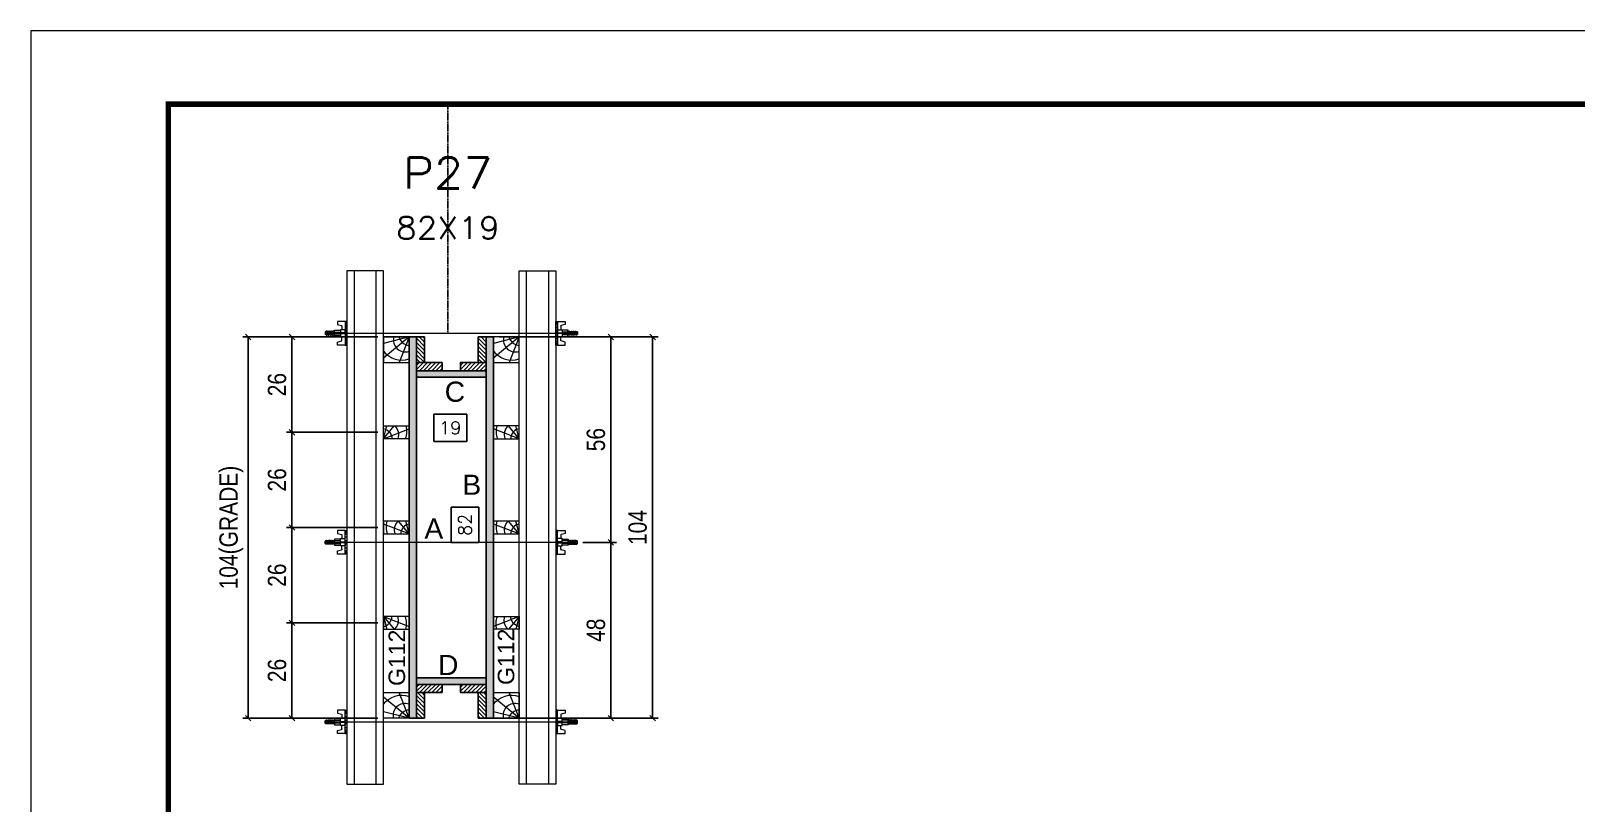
# Model space of a CAD drawing. Extents: x 808 to 7089, y -98 to 17032.
# Drawn here: x 5604 to 6447, y 8571 to 8992 of the extents above; entities that cross this region are included whole.
import ezdxf
from ezdxf.enums import TextEntityAlignment as Align

# ---------------------------------------------------------------- set-up
doc = ezdxf.new("R2010")
doc.units = 0
doc.linetypes.add('DASHED', pattern=[0.75, 0.5, -0.25])
doc.linetypes.add('HIDDEN', pattern=[0.375, 0.25, -0.125])
for name, color, linetype in [('CHAPA', 1, 'Continuous'), ('COTA', 241, 'Continuous'), ('Cota Seção (2x)', 241, 'Continuous'), ('MEIO_PONT', 93, 'Continuous'), ('Painéis', 200, 'Continuous'), ('SARRAFO', 251, 'Continuous'), ('Texto de Titulo', 7, 'Continuous'), ('Texto Qtd Sarr', 242, 'Continuous'), ('TEXTO_GERAL', 7, 'Continuous')]:
    doc.layers.add(name, color=color, linetype=linetype)
for name, color, linetype, lineweight in [('Folhas', 255, 'Continuous', 9), ('Hachura', 251, 'Continuous', 9), ('Madeira', 126, 'Continuous', 18), ('Perfil Metálico', 224, 'Continuous', 18), ('SARRAFO DE PRESSAO', 251, 'DASHED', 9), ('Texto Seção', 7, 'Continuous', 15)]:
    doc.layers.add(name, color=color, linetype=linetype, lineweight=lineweight)
doc.styles.add('ARIAL', font='arial.ttf')
doc.styles.add('COTA TECNICA 2X', font='techl___.ttf', dxfattribs={"height": 10})
doc.styles.add('ROMANS', font='romans.shx')
doc.styles.add('SANSSERIF', font='sas_____.pfb')
doc.dimstyles.new('SECAO PILAR', dxfattribs={"dimtxt": 10, "dimasz": 3, "dimexe": 3, "dimexo": 3, "dimgap": 3, "dimtad": 1, "dimdec": 1, "dimlfac": 0.5, "dimzin": 12, "dimdsep": 46, "dimtxsty": 'COTA TECNICA 2X', "dimblk1": 'OBLIQUE', "dimblk2": 'OBLIQUE', "dimsah": 1, "dimcen": 0.9, "dimclrd": 256, "dimclre": 256, "dimclrt": 256, "dimadec": 1, "dimazin": 3, "dimtfac": 1, "dimtdec": 1, "dimtmove": 0, "dimatfit": 3, "dimfxl": 1, "dimtolj": 1, "dimtzin": 12, "dimarcsym": 0})
doc.dimstyles.new('SECÇÃO 2', dxfattribs={"dimtxt": 7, "dimasz": 6, "dimexe": 0.18, "dimexo": 2, "dimgap": -4, "dimtad": 3, "dimdec": 1, "dimlfac": 0.5, "dimzin": 12, "dimdsep": 46, "dimtxsty": 'ROMANS', "dimblk": 'ARCHTICK', "dimcen": 0.09, "dimse1": 1, "dimse2": 1, "dimsd1": 1, "dimsd2": 1, "dimclrd": 180, "dimclre": 5, "dimclrt": 1, "dimadec": 0, "dimazin": 3, "dimtfac": 1, "dimtdec": 1, "dimtofl": 0, "dimtmove": 0, "dimatfit": 3, "dimldrblk": 'ARCHTICK', "dimfxl": 1, "dimtolj": 1, "dimtzin": 0, "dimarcsym": 0})
pattern_1 = [(135, (-17077.4149, 18120.4014), (-1.12253202, -1.12253202), [])]
pattern_2 = [(135, (-17077.4149, 17949.4014), (-1.12253202, -1.12253202), [])]

# ---------------------------------------------------------------- blocks, each defined once
blk = doc.blocks.new('9999999999')
at = {"layer": 'Folhas'}
blk.add_lwpolyline([(98138.98, 34190.21), (99623.98, 34190.21), (99623.98, 35240.21), (98138.98, 35240.21)], close=True, dxfattribs=at)
at = {"layer": 'Folhas', "color": 30, "const_width": 3}
blk.add_lwpolyline([(98213.98, 34230.21), (99583.98, 34230.21), (99583.98, 35200.21), (98213.98, 35200.21)], close=True, dxfattribs=at)
blk = doc.blocks.new('*D665')
at = {"layer": 'Cota Seção (2x)', "color": 180, "lineweight": -2, "transparency": 16777216}
for p, q in [((5847.99, 8732.61), (5832.99, 8732.61)), ((5832.99, 8732.61), (5832.99, 8713.28)), ((5847.99, 8713.28), (5847.99, 8732.61)), ((5832.99, 8713.28), (5847.99, 8713.28))]:
    blk.add_line(p, q, dxfattribs=at)
at = {"layer": 'Defpoints', "color": 0, "transparency": 16777216}
for p in [(5813.99, 8803.45), (5813.99, 8639.45), (5851.99, 8639.45)]:
    blk.add_point(p, dxfattribs=at)
at = {"layer": 'Cota Seção (2x)', "color": 1, "transparency": 16777216, "insert": (5840.49, 8722.95), "char_height": 7, "attachment_point": 5, "rotation": 90, "style": 'ROMANS'}
blk.add_mtext('\\A1;82', dxfattribs=at)
blk = doc.blocks.new('_ArchTick')
at = {"color": 0, "linetype": 'ByBlock', "const_width": 0.15}
blk.add_lwpolyline([(-0.5, -0.5), (0.5, 0.5)], dxfattribs=at)
blk = doc.blocks.new('_Oblique')
at = {"color": 0, "linetype": 'ByBlock', "lineweight": -2}
blk.add_line((-0.5, -0.5), (0.5, 0.5), dxfattribs=at)
blk = doc.blocks.new('*D666')
at = {"layer": 'Cota Seção (2x)', "lineweight": -2, "transparency": 16777216}
for p, q in [((5858.99, 8825.45), (5945.77, 8825.45)), ((5942.77, 8825.45), (5942.77, 8617.45)), ((5858.99, 8617.45), (5945.77, 8617.45))]:
    blk.add_line(p, q, dxfattribs=at)
at = {"layer": 'Defpoints', "color": 0, "transparency": 16777216}
for p in [(5855.99, 8825.45), (5855.99, 8617.45), (5942.77, 8617.45)]:
    blk.add_point(p, dxfattribs=at)
at = {"layer": 'Cota Seção (2x)', "lineweight": -2, "transparency": 16777216, "xscale": 3, "yscale": 3, "zscale": 3}
for p, rotation in [((5942.77, 8825.45), 90), ((5942.77, 8617.45), 270)]:
    blk.add_blockref('_Oblique', p, dxfattribs=dict(at, rotation=rotation))
at = {"layer": 'Cota Seção (2x)', "transparency": 16777216, "insert": (5934.67, 8721.45), "char_height": 10, "attachment_point": 5, "rotation": 90, "style": 'COTA TECNICA 2X'}
blk.add_mtext('\\A1;104', dxfattribs=at)
blk = doc.blocks.new('*D667')
at = {"layer": 'Cota Seção (2x)', "lineweight": -2, "transparency": 16777216}
for p, q in [((5892.99, 8825.45), (5923, 8825.45)), ((5920, 8825.45), (5920, 8713.38)), ((5904.79, 8713.38), (5923, 8713.38))]:
    blk.add_line(p, q, dxfattribs=at)
at = {"layer": 'Defpoints', "color": 0, "transparency": 16777216}
for p in [(5889.99, 8825.45), (5901.79, 8713.38), (5920, 8713.38)]:
    blk.add_point(p, dxfattribs=at)
at = {"layer": 'Cota Seção (2x)', "lineweight": -2, "transparency": 16777216, "xscale": 3, "yscale": 3, "zscale": 3}
for p, rotation in [((5920, 8825.45), 90), ((5920, 8713.38), 270)]:
    blk.add_blockref('_Oblique', p, dxfattribs=dict(at, rotation=rotation))
at = {"layer": 'Cota Seção (2x)', "transparency": 16777216, "insert": (5911.89, 8769.42), "char_height": 10, "attachment_point": 5, "rotation": 90, "style": 'COTA TECNICA 2X'}
blk.add_mtext('\\A1;56', dxfattribs=at)
blk = doc.blocks.new('*D668')
at = {"layer": 'Cota Seção (2x)', "lineweight": -2, "transparency": 16777216}
for p, q in [((5904.79, 8713.38), (5923, 8713.38)), ((5920, 8617.45), (5920, 8713.38)), ((5892.99, 8617.45), (5923, 8617.45))]:
    blk.add_line(p, q, dxfattribs=at)
at = {"layer": 'Defpoints', "color": 0, "transparency": 16777216}
for p in [(5901.79, 8713.38), (5920, 8713.38), (5889.99, 8617.45)]:
    blk.add_point(p, dxfattribs=at)
at = {"layer": 'Cota Seção (2x)', "lineweight": -2, "transparency": 16777216, "xscale": 3, "yscale": 3, "zscale": 3}
for p, rotation in [((5920, 8713.38), 90), ((5920, 8617.45), 270)]:
    blk.add_blockref('_Oblique', p, dxfattribs=dict(at, rotation=rotation))
at = {"layer": 'Cota Seção (2x)', "transparency": 16777216, "insert": (5911.9, 8665.42), "char_height": 10, "attachment_point": 5, "rotation": 90, "style": 'COTA TECNICA 2X'}
blk.add_mtext('\\A1;48', dxfattribs=at)
blk = doc.blocks.new('*D669')
at = {"layer": 'Cota Seção (2x)', "color": 180, "lineweight": -2, "transparency": 16777216}
for p, q in [((5841.38, 8783.36), (5823.38, 8783.36)), ((5823.38, 8783.36), (5823.38, 8768.36)), ((5841.38, 8768.36), (5841.38, 8783.36)), ((5823.38, 8768.36), (5841.38, 8768.36))]:
    blk.add_line(p, q, dxfattribs=at)
at = {"layer": 'Defpoints', "color": 0, "transparency": 16777216}
for p in [(5813.99, 8803.45), (5851.99, 8803.45), (5851.99, 8764.36)]:
    blk.add_point(p, dxfattribs=at)
at = {"layer": 'Cota Seção (2x)', "color": 1, "transparency": 16777216, "insert": (5832.38, 8775.86), "char_height": 7, "attachment_point": 5, "style": 'ROMANS'}
blk.add_mtext('\\A1;19', dxfattribs=at)
blk = doc.blocks.new('titulo1')
at = {"layer": 'Defpoints', "color": 252, "linetype": 'HIDDEN', "ltscale": 2}
blk.add_line((0, 0), (0, 125), dxfattribs=at)
at = {"layer": 'Defpoints', "style": 'ROMANS', "oblique": 15}
blk.add_attdef('FOLHA', text='', height=10, dxfattribs=at).set_placement((0, 15.58), align=Align.MIDDLE_CENTER)
at = {"layer": 'Texto Qtd Sarr', "color": 3, "style": 'ROMANS', "oblique": 15}
for tag, height, p in [('TITULO', 17, (0, 71.45)), ('SEÇÃO', 12, (0, 41.55))]:
    blk.add_attdef(tag, text='', height=height, dxfattribs=at).set_placement(p, align=Align.MIDDLE_CENTER)
blk = doc.blocks.new('PONTALETE')
at = {"layer": 'Madeira'}
for q in [(2.71, 7), (7, 5.76), (7, 1.74)]:
    blk.add_line((0, 0), q, dxfattribs=at)
blk.add_lwpolyline([(0, 0), (7, 0), (7, 7), (0, 7)], close=True, dxfattribs=at)
for centre, radius, start, end in [((2.04, 0.06), 6.23, 37.2818, 109.0913), ((1.09, 0.9), 3.19, 343.603, 109.9847), ((-0.21, -0.78), 3.09, 14.6322, 86.0383)]:
    blk.add_arc(centre, radius, start, end, dxfattribs=at)
blk = doc.blocks.new('*D670')
at = {"layer": 'Cota Seção (2x)', "lineweight": -2, "transparency": 16777216}
for p, q in [((5792.99, 8825.45), (5719.22, 8825.45)), ((5722.22, 8825.45), (5722.22, 8617.45)), ((5792.99, 8617.45), (5719.22, 8617.45))]:
    blk.add_line(p, q, dxfattribs=at)
at = {"layer": 'Defpoints', "color": 0, "transparency": 16777216}
for p in [(5795.99, 8825.45), (5722.22, 8617.45), (5795.99, 8617.45)]:
    blk.add_point(p, dxfattribs=at)
at = {"layer": 'Cota Seção (2x)', "lineweight": -2, "transparency": 16777216, "xscale": 3, "yscale": 3, "zscale": 3}
for p, rotation in [((5722.22, 8825.45), 90), ((5722.22, 8617.45), 270)]:
    blk.add_blockref('_Oblique', p, dxfattribs=dict(at, rotation=rotation))
at = {"layer": 'Cota Seção (2x)', "transparency": 16777216, "insert": (5713, 8721.45), "char_height": 10, "attachment_point": 5, "rotation": 90, "style": 'COTA TECNICA 2X'}
blk.add_mtext('\\A1;104(GRADE)', dxfattribs=at)
blk = doc.blocks.new('*D671')
at = {"layer": 'Cota Seção (2x)', "lineweight": -2, "transparency": 16777216}
for p, q in [((5792.99, 8669.45), (5743.06, 8669.45)), ((5746.06, 8669.45), (5746.06, 8617.45)), ((5792.99, 8617.45), (5743.06, 8617.45))]:
    blk.add_line(p, q, dxfattribs=at)
at = {"layer": 'Defpoints', "color": 0, "transparency": 16777216}
for p in [(5795.99, 8669.45), (5746.06, 8617.45), (5795.99, 8617.45)]:
    blk.add_point(p, dxfattribs=at)
at = {"layer": 'Cota Seção (2x)', "lineweight": -2, "transparency": 16777216, "xscale": 3, "yscale": 3, "zscale": 3}
for p, rotation in [((5746.06, 8669.45), 90), ((5746.06, 8617.45), 270)]:
    blk.add_blockref('_Oblique', p, dxfattribs=dict(at, rotation=rotation))
at = {"layer": 'Cota Seção (2x)', "transparency": 16777216, "insert": (5737.96, 8643.45), "char_height": 10, "attachment_point": 5, "rotation": 90, "style": 'COTA TECNICA 2X'}
blk.add_mtext('\\A1;26', dxfattribs=at)
blk = doc.blocks.new('MEIO PONTALETE')
at = {"layer": 'Madeira'}
for q in [(2.71, 7), (3.5, 2.88), (3.5, 0.87)]:
    blk.add_line((0, 0), q, dxfattribs=at)
blk.add_lwpolyline([(0, 0), (3.5, 0), (3.5, 7), (0, 7)], close=True, dxfattribs=at)
for centre, radius, start, end in [((2.04, 0.06), 6.23, 76.4499, 109.0913), ((1.09, 0.9), 3.19, 40.9063, 109.9847), ((-0.21, -0.78), 3.09, 14.6322, 86.0383)]:
    blk.add_arc(centre, radius, start, end, dxfattribs=at)
blk = doc.blocks.new('C')
at = {"layer": 'Hachura', "color": 0}
for p, q in [((0, 3.22), (0, -3.22)), ((0.45, 3.22), (0, 3.22)), ((0.46, 3.16), (0, 3.16)), ((0.46, 3.05), (0, 3.05)), ((0.46, 2.88), (0, 2.88)), ((0, 2.75), (0, -1.16)), ((0.46, 2.65), (0, 2.65)), ((0.46, 2.23), (0, 2.23)), ((0.46, 1.51), (0, 1.51)), ((0.39, 0.49), (0.17, 0.49)), ((0.45, -3.23), (0.45, 3.22)), ((0.45, 3.22), (2.58, 3.22)), ((1.74, 0.97), (0.45, 0.97)), ((1.45, 0.1), (0.45, 0.1)), ((1.35, 1.94), (1.35, 0.96)), ((2.58, 2.39), (1.47, 2.09)), ((1.74, -0.97), (1.74, 0.97)), ((1.74, 0.97), (1.74, 0.84)), ((1.74, 0.97), (1.74, 0.84)), ((1.74, 0.84), (3.35, 0.84)), ((3.35, 0.45), (1.74, 0.45)), ((2.58, 3.22), (2.58, 2.39)), ((3.32, 0.84), (3.32, -0.84)), ((3.35, 0.84), (3.35, -0.84)), ((3.68, 0.45), (3.35, 0.45)), ((3.84, -0.52), (3.35, 0.45)), ((3.35, 0.06), (3.67, -0.57)), ((3.68, 0.45), (4.16, -0.52)), ((3.72, 0.5), (4.25, -0.57)), ((4.37, -0.55), (3.83, 0.53)), ((4.15, 0.45), (3.93, 0.45)), ((4.42, -0.52), (3.93, 0.45)), ((4.15, 0.45), (4.26, 0.45)), ((4.26, 0.45), (4.74, -0.52)), ((4.3, 0.5), (4.83, -0.57)), ((4.95, -0.55), (4.41, 0.53)), ((4.51, 0.45), (4.84, 0.45)), ((5, -0.52), (4.51, 0.45)), ((4.84, 0.45), (5.32, -0.52)), ((4.88, 0.5), (5.41, -0.57)), ((5.53, -0.55), (4.99, 0.53)), ((5.58, -0.52), (5.09, 0.45)), ((5.42, 0.45), (5.09, 0.45)), ((5.58, -0.52), (5.09, 0.45)), ((5.42, 0.45), (5.74, -0.19)), ((5.46, 0.5), (5.74, -0.07)), ((5.74, 0.19), (5.57, 0.53)), ((5.74, 0.32), (5.68, 0.45)), ((5.68, 0.45), (5.74, 0.45)), ((5.74, 0.45), (5.9, 0.29)), ((5.74, 0.45), (5.74, -0.52)), ((5.9, -0.36), (5.9, 0.29)), ((0.45, 0), (0, 0)), ((0.46, -1.52), (0, -1.52)), ((0.46, -2.23), (0, -2.23)), ((0.46, -2.65), (0, -2.65)), ((0.46, -2.88), (0, -2.88)), ((0.46, -3.05), (0, -3.05)), ((0.46, -3.16), (0, -3.16)), ((0, -3.22), (2.57, -3.22)), ((0.08, -0.48), (0.29, -0.48)), ((0.29, -0.48), (0.4, -0.48)), ((0.45, 0), (0.45, -0.97)), ((0.45, -0.16), (1.45, -0.16)), ((0.45, -0.65), (0.45, -0.32)), ((0.45, -3.23), (0.45, -0.65)), ((0.45, -0.97), (1.74, -0.97)), ((1.35, -1.94), (1.35, -0.97)), ((2.58, -2.39), (1.47, -2.1)), ((3.35, -0.32), (1.74, -0.32)), ((3.35, -0.84), (1.74, -0.84)), ((2.58, -3.23), (2.58, -2.39)), ((3.35, -0.07), (3.58, -0.52)), ((3.35, -0.52), (3.58, -0.52)), ((3.84, -0.52), (4.16, -0.52)), ((4.42, -0.52), (4.74, -0.52)), ((4.63, -0.52), (4.74, -0.52)), ((5, -0.52), (5.32, -0.52)), ((5.58, -0.52), (5.74, -0.52)), ((5.74, -0.52), (5.9, -0.36)), ((5.74, -0.52), (5.74, -0.52))]:
    blk.add_line(p, q, dxfattribs=at)
for centre, radius, start, end in [((1.52, 1.94), 0.161, 104.7436, 180), ((1.44, -0.03), 0.129, 272.695, 87.305), ((3.81, 0.39), 0.143, 25.5688, 154.4312), ((4.39, 0.39), 0.143, 25.5688, 154.4312), ((4.97, 0.39), 0.143, 25.5688, 154.4312), ((5.55, 0.39), 0.143, 25.5688, 154.4312), ((0.17, -0.37), 0.174, 221.744, 317.8592), ((1.52, -1.94), 0.161, 180, 255.2564), ((3.71, -0.4), 0.174, 222.1408, 318.256), ((4.29, -0.4), 0.174, 222.1408, 318.256), ((4.87, -0.4), 0.174, 222.1408, 318.256), ((5.45, -0.4), 0.174, 222.1408, 318.256), ((5.61, -0.4), 0.174, 317.8592, 318.256)]:
    blk.add_arc(centre, radius, start, end, dxfattribs=at)
blk = doc.blocks.new('*D672')
at = {"layer": 'COTA', "lineweight": -2, "transparency": 16777216}
for p, q in [((5792.99, 8825.45), (5743.06, 8825.45)), ((5746.06, 8825.45), (5746.06, 8773.45)), ((5792.99, 8773.45), (5743.06, 8773.45))]:
    blk.add_line(p, q, dxfattribs=at)
at = {"layer": 'Defpoints', "color": 0, "transparency": 16777216}
for p in [(5795.99, 8825.45), (5746.06, 8773.45), (5795.99, 8773.45)]:
    blk.add_point(p, dxfattribs=at)
at = {"layer": 'COTA', "lineweight": -2, "transparency": 16777216, "xscale": 3, "yscale": 3, "zscale": 3}
for p, rotation in [((5746.06, 8825.45), 90), ((5746.06, 8773.45), 270)]:
    blk.add_blockref('_Oblique', p, dxfattribs=dict(at, rotation=rotation))
at = {"layer": 'COTA', "transparency": 16777216, "insert": (5737.96, 8799.45), "char_height": 10, "attachment_point": 5, "rotation": 90, "style": 'COTA TECNICA 2X'}
blk.add_mtext('\\A1;26', dxfattribs=at)
blk = doc.blocks.new('*D673')
at = {"layer": 'Cota Seção (2x)', "lineweight": -2, "transparency": 16777216}
for p, q in [((5792.99, 8773.45), (5743.06, 8773.45)), ((5746.06, 8773.45), (5746.06, 8721.45)), ((5792.99, 8721.45), (5743.06, 8721.45))]:
    blk.add_line(p, q, dxfattribs=at)
at = {"layer": 'Defpoints', "color": 0, "transparency": 16777216}
for p in [(5795.99, 8773.45), (5746.06, 8721.45), (5795.99, 8721.45)]:
    blk.add_point(p, dxfattribs=at)
at = {"layer": 'Cota Seção (2x)', "lineweight": -2, "transparency": 16777216, "xscale": 3, "yscale": 3, "zscale": 3}
for p, rotation in [((5746.06, 8773.45), 90), ((5746.06, 8721.45), 270)]:
    blk.add_blockref('_Oblique', p, dxfattribs=dict(at, rotation=rotation))
at = {"layer": 'Cota Seção (2x)', "transparency": 16777216, "insert": (5737.96, 8747.45), "char_height": 10, "attachment_point": 5, "rotation": 90, "style": 'COTA TECNICA 2X'}
blk.add_mtext('\\A1;26', dxfattribs=at)
blk = doc.blocks.new('*D1729')
at = {"layer": 'Cota Seção (2x)', "lineweight": -2, "transparency": 16777216}
for p, q in [((5792.99, 8721.45), (5743.06, 8721.45)), ((5746.06, 8721.45), (5746.06, 8669.45)), ((5792.99, 8669.45), (5743.06, 8669.45))]:
    blk.add_line(p, q, dxfattribs=at)
at = {"layer": 'Defpoints', "color": 0, "transparency": 16777216}
for p in [(5795.99, 8721.45), (5746.06, 8669.45), (5795.99, 8669.45)]:
    blk.add_point(p, dxfattribs=at)
at = {"layer": 'Cota Seção (2x)', "lineweight": -2, "transparency": 16777216, "xscale": 3, "yscale": 3, "zscale": 3}
for p, rotation in [((5746.06, 8721.45), 90), ((5746.06, 8669.45), 270)]:
    blk.add_blockref('_Oblique', p, dxfattribs=dict(at, rotation=rotation))
at = {"layer": 'Cota Seção (2x)', "transparency": 16777216, "insert": (5737.96, 8695.45), "char_height": 10, "attachment_point": 5, "rotation": 90, "style": 'COTA TECNICA 2X'}
blk.add_mtext('\\A1;26', dxfattribs=at)

msp = doc.modelspace()

# ---------------------------------------------------------------- hatches: boundary and pattern name
at = {"layer": 'Hachura'}
h = msp.add_hatch(color=256, dxfattribs=at)
h.dxf.hatch_style = 1
h.paths.add_polyline_path([(5813.99, 8617.45), (5809.99, 8617.45), (5809.99, 8825.45), (5813.99, 8825.45)])
h = msp.add_hatch(color=256, dxfattribs=at)
h.dxf.hatch_style = 1
h.paths.add_polyline_path([(5813.99, 8617.45), (5809.99, 8617.45), (5809.99, 8825.45), (5813.99, 8825.45)])
h = msp.add_hatch(dxfattribs=at)
h.set_pattern_fill('ANSI31', color=256, scale=0.5, angle=90, style=0)
h.set_pattern_definition(pattern_2)
h.paths.add_polyline_path([(5813.99, 8811.45), (5818.39, 8811.45), (5818.39, 8825.45), (5813.99, 8825.45)])
h = msp.add_hatch(dxfattribs=at)
h.set_pattern_fill('ANSI31', color=256, scale=0.5, angle=90, style=0)
h.set_pattern_definition(pattern_2)
h.paths.add_polyline_path([(5851.99, 8811.45), (5847.59, 8811.45), (5847.59, 8825.45), (5851.99, 8825.45)])
h = msp.add_hatch(color=256, dxfattribs=at)
h.dxf.hatch_style = 1
h.paths.add_polyline_path([(5851.99, 8617.45), (5855.99, 8617.45), (5855.99, 8825.45), (5851.99, 8825.45)])
h = msp.add_hatch(color=256, dxfattribs=at)
h.dxf.hatch_style = 1
h.paths.add_polyline_path([(5851.99, 8617.45), (5855.99, 8617.45), (5855.99, 8825.45), (5851.99, 8825.45)])
h = msp.add_hatch(dxfattribs=at)
h.set_pattern_fill('ANSI31', color=256, scale=0.5, angle=540, style=0)
h.set_pattern_definition([(225, (-3674.9586, -14117.9586), (1.12253202, -1.12253202), [])])
h.paths.add_polyline_path([(5813.99, 8811.45), (5813.99, 8807.05), (5827.99, 8807.05), (5827.99, 8811.45)])
h = msp.add_hatch(dxfattribs=at)
h.set_pattern_fill('ANSI31', color=256, scale=0.5, angle=540, style=0)
h.set_pattern_definition([(225, (-3650.9586, -14117.9586), (1.12253202, -1.12253202), [])])
h.paths.add_polyline_path([(5837.99, 8811.45), (5837.99, 8807.05), (5851.99, 8807.05), (5851.99, 8811.45)])
h = msp.add_hatch(color=256, dxfattribs=at)
h.dxf.hatch_style = 1
h.paths.add_polyline_path([(5813.99, 8807.05), (5813.99, 8803.45), (5851.99, 8803.45), (5851.99, 8807.05)])
h = msp.add_hatch(color=256, dxfattribs=at)
h.dxf.hatch_style = 1
h.paths.add_polyline_path([(5813.99, 8807.05), (5813.99, 8803.45), (5851.99, 8803.45), (5851.99, 8807.05)])
h = msp.add_hatch(color=256, dxfattribs=at)
h.dxf.hatch_style = 1
h.paths.add_polyline_path([(5813.99, 8639.45), (5813.99, 8635.85), (5851.99, 8635.85), (5851.99, 8639.45)])
h = msp.add_hatch(color=256, dxfattribs=at)
h.dxf.hatch_style = 1
h.paths.add_polyline_path([(5813.99, 8639.45), (5813.99, 8635.85), (5851.99, 8635.85), (5851.99, 8639.45)])
h = msp.add_hatch(dxfattribs=at)
h.set_pattern_fill('ANSI31', color=256, scale=0.5, angle=540, style=0)
h.set_pattern_definition([(225, (-3674.9586, -14293.5586), (1.12253202, -1.12253202), [])])
h.paths.add_polyline_path([(5813.99, 8635.85), (5813.99, 8631.45), (5827.99, 8631.45), (5827.99, 8635.85)])
h = msp.add_hatch(dxfattribs=at)
h.set_pattern_fill('ANSI31', color=256, scale=0.5, angle=90, style=0)
h.set_pattern_definition(pattern_1)
h.paths.add_polyline_path([(5813.99, 8631.45), (5818.39, 8631.45), (5818.39, 8617.45), (5813.99, 8617.45)])
h = msp.add_hatch(dxfattribs=at)
h.set_pattern_fill('ANSI31', color=256, scale=0.5, angle=540, style=0)
h.set_pattern_definition([(225, (-3650.9586, -14293.5586), (1.12253202, -1.12253202), [])])
h.paths.add_polyline_path([(5837.99, 8635.85), (5837.99, 8631.45), (5851.99, 8631.45), (5851.99, 8635.85)])
h = msp.add_hatch(dxfattribs=at)
h.set_pattern_fill('ANSI31', color=256, scale=0.5, angle=90, style=0)
h.set_pattern_definition(pattern_1)
h.paths.add_polyline_path([(5851.99, 8631.45), (5847.59, 8631.45), (5847.59, 8617.45), (5851.99, 8617.45)])

# ---------------------------------------------------------------- linework, layer by layer
at = {"layer": 'CHAPA'}
for points in [[(5813.99, 8617.45), (5809.99, 8617.45), (5809.99, 8825.45), (5813.99, 8825.45)], [(5813.99, 8617.45), (5809.99, 8617.45), (5809.99, 8825.45), (5813.99, 8825.45)], [(5851.99, 8617.45), (5855.99, 8617.45), (5855.99, 8825.45), (5851.99, 8825.45)], [(5851.99, 8617.45), (5855.99, 8617.45), (5855.99, 8825.45), (5851.99, 8825.45)], [(5813.99, 8807.05), (5813.99, 8803.45), (5851.99, 8803.45), (5851.99, 8807.05)], [(5813.99, 8807.05), (5813.99, 8803.45), (5851.99, 8803.45), (5851.99, 8807.05)], [(5813.99, 8639.45), (5813.99, 8635.85), (5851.99, 8635.85), (5851.99, 8639.45)], [(5813.99, 8639.45), (5813.99, 8635.85), (5851.99, 8635.85), (5851.99, 8639.45)]]:
    msp.add_lwpolyline(points, close=True, dxfattribs=at)
at = {"layer": 'Hachura'}
for p, q in [((5765.19, 8827.45), (5896.99, 8827.46)), ((5765.19, 8713.45), (5896.99, 8713.44)), ((5765.19, 8615.45), (5896.99, 8615.44))]:
    msp.add_line(p, q, dxfattribs=at)
at = {"layer": 'Madeira'}
for points in [[(5809.99, 8617.45), (5795.99, 8617.45), (5795.99, 8825.45), (5809.99, 8825.45)], [(5855.99, 8617.45), (5869.99, 8617.45), (5869.99, 8825.45), (5855.99, 8825.45)]]:
    msp.add_lwpolyline(points, close=True, dxfattribs=at)
at = {"layer": 'Painéis'}
msp.add_lwpolyline([(5851.99, 8803.45), (5813.99, 8803.45), (5813.99, 8639.45), (5851.99, 8639.45)], close=True, dxfattribs=at)
at = {"layer": 'Perfil Metálico'}
for points in [[(5775.99, 8581.45), (5795.99, 8581.45), (5795.99, 8861.45), (5775.99, 8861.45)], [(5791.99, 8861.45), (5779.99, 8861.45), (5779.99, 8581.45), (5791.99, 8581.45)], [(5889.99, 8581.45), (5869.99, 8581.45), (5869.99, 8861.45), (5889.99, 8861.45)], [(5873.99, 8861.45), (5885.99, 8861.45), (5885.99, 8581.45), (5873.99, 8581.45)]]:
    msp.add_lwpolyline(points, close=True, dxfattribs=at)
at = {"layer": 'SARRAFO'}
for points in [[(5818.39, 8825.45), (5818.39, 8811.45), (5813.99, 8811.45), (5813.99, 8825.45)], [(5847.59, 8825.45), (5847.59, 8811.45), (5851.99, 8811.45), (5851.99, 8825.45)], [(5827.99, 8807.05), (5813.99, 8807.05), (5813.99, 8811.45), (5827.99, 8811.45)], [(5827.99, 8807.05), (5813.99, 8807.05), (5813.99, 8811.45), (5827.99, 8811.45)], [(5851.99, 8807.05), (5837.99, 8807.05), (5837.99, 8811.45), (5851.99, 8811.45)], [(5851.99, 8807.05), (5837.99, 8807.05), (5837.99, 8811.45), (5851.99, 8811.45)], [(5827.99, 8631.45), (5813.99, 8631.45), (5813.99, 8635.85), (5827.99, 8635.85)], [(5827.99, 8631.45), (5813.99, 8631.45), (5813.99, 8635.85), (5827.99, 8635.85)], [(5818.39, 8617.45), (5818.39, 8631.45), (5813.99, 8631.45), (5813.99, 8617.45)], [(5851.99, 8631.45), (5837.99, 8631.45), (5837.99, 8635.85), (5851.99, 8635.85)], [(5851.99, 8631.45), (5837.99, 8631.45), (5837.99, 8635.85), (5851.99, 8635.85)], [(5847.59, 8617.45), (5847.59, 8631.45), (5851.99, 8631.45), (5851.99, 8617.45)]]:
    msp.add_lwpolyline(points, close=True, dxfattribs=at)

# ---------------------------------------------------------------- block references
at = {"layer": 'Hachura', "linetype": 'Continuous', "yscale": 2, "zscale": 2, "rotation": 180}
for p, xscale in [((5775.99, 8827.45), 2), ((5889.99, 8827.45), -2)]:
    msp.add_blockref('C', p, dxfattribs=dict(at, xscale=xscale))
at = {"layer": 'Hachura', "linetype": 'Continuous', "yscale": 2, "zscale": 2}
for p, xscale in [((5775.99, 8713.45), -2), ((5889.99, 8713.45), 2), ((5775.99, 8615.45), -2), ((5889.99, 8615.45), 2)]:
    msp.add_blockref('C', p, dxfattribs=dict(at, xscale=xscale))
at = {"layer": 'MEIO_PONT'}
for name, p, xscale, yscale, zscale, rotation in [('PONTALETE', (5809.99, 8825.45), 2, 2, 2, 180), ('PONTALETE', (5869.99, 8825.45), 2, 2, 2, 180), ('MEIO PONTALETE', (5795.99, 8769.95), -1.999999997962732, 1.999999997962732, 1.999999997962732, 270), ('MEIO PONTALETE', (5869.99, 8769.95), 1.999999997962732, 1.999999997962732, 1.999999997962732, 90.00000000000001), ('MEIO PONTALETE', (5809.99, 8717.95), 1.999999997962732, 1.999999997962732, 1.999999997962732, 90.00000000000001), ('MEIO PONTALETE', (5869.99, 8717.95), 1.999999997962732, 1.999999997962732, 1.999999997962732, 90.00000000000001), ('MEIO PONTALETE', (5795.99, 8672.95), 1.999999997962732, 1.999999997962732, 1.999999997962732, 270), ('MEIO PONTALETE', (5869.99, 8672.95), -1.999999997962732, 1.999999997962732, 1.999999997962732, 90)]:
    msp.add_blockref(name, p, dxfattribs=dict(at, xscale=xscale, yscale=yscale, zscale=zscale, rotation=rotation))
at = {"layer": 'MEIO_PONT', "xscale": -2, "yscale": 2, "zscale": 2}
for p in [(5809.99, 8617.45), (5869.99, 8617.45)]:
    msp.add_blockref('PONTALETE', p, dxfattribs=at)
at = {"layer": 'SARRAFO DE PRESSAO', "color": 6, "linetype": 'ByBlock'}
msp.add_blockref('9999999999', (-92535.31, -26247.75), dxfattribs=at)
at = {"layer": 'Texto Seção'}
ref = msp.add_blockref('titulo1', (5831.09, 8827.45), dxfattribs=at)
ref.add_attrib('TITULO', 'P27', dxfattribs={"layer": 'Texto de Titulo', "color": 7, "height": 17, "style": 'ROMANS', "width": 1.1}).set_placement((5831.09, 8914.95), align=Align.MIDDLE_CENTER)
ref.add_attrib('SEÇÃO', '82X19', dxfattribs={"layer": 'Texto de Titulo', "color": 7, "height": 12, "style": 'ROMANS', "width": 1.1}).set_placement((5831.09, 8884.95), align=Align.MIDDLE_CENTER)

# ---------------------------------------------------------------- texts
at = {"layer": 'TEXTO_GERAL', "style": 'ARIAL'}
for s, p in [('C', (5834.92, 8795.59)), ('B', (5844.17, 8744.81)), ('A', (5823.45, 8720.9)), ('D', (5831.32, 8646.45))]:
    msp.add_text(s, height=11, dxfattribs=at).set_placement(p, align=Align.MIDDLE_CENTER)
at = {"layer": 'TEXTO_GERAL', "color": 0, "linetype": 'Continuous', "style": 'SANSSERIF'}
for p in [(5803.26, 8635), (5862.83, 8635.54)]:
    msp.add_text('G112', height=9, rotation=90, dxfattribs=at).set_placement(p, align=Align.MIDDLE_LEFT)

# ---------------------------------------------------------------- dimensions: what is measured, and where the dimension line sits
at = {"layer": 'COTA'}
dim = msp.add_linear_dim(base=(5746.06, 8773.45), p1=(5795.99, 8825.45), p2=(5795.99, 8773.45), angle=270, dimstyle='SECAO PILAR', dxfattribs=at)
dim.commit()
dim.dimension.update_dxf_attribs({"geometry": '*D672', "text_midpoint": (5737.96, 8799.45)})
at = {"layer": 'Cota Seção (2x)', "color": 241}
dim = msp.add_linear_dim(base=(5722.22, 8617.45), p1=(5795.99, 8825.45), p2=(5795.99, 8617.45), angle=270, text='<>(GRADE)', dimstyle='SECAO PILAR', dxfattribs=at)
dim.commit()
dim.dimension.update_dxf_attribs({"geometry": '*D670', "text_midpoint": (5713, 8721.45)})
for base, p1, p2, angle, picture, middle in [((5942.77, 8617.45), (5855.99, 8825.45), (5855.99, 8617.45), 270, '*D666', (5934.67, 8721.45)), ((5920, 8713.38), (5889.99, 8825.45), (5901.79, 8713.38), 270, '*D667', (5911.89, 8769.42)), ((5746.06, 8721.45), (5795.99, 8773.45), (5795.99, 8721.45), 270, '*D673', (5737.96, 8747.45)), ((5746.06, 8669.45), (5795.99, 8721.45), (5795.99, 8669.45), 90, '*D1729', (5737.96, 8695.45)), ((5920, 8713.38), (5889.99, 8617.45), (5901.79, 8713.38), 90, '*D668', (5911.9, 8665.42)), ((5746.06, 8617.45), (5795.99, 8669.45), (5795.99, 8617.45), 270, '*D671', (5737.96, 8643.45))]:
    dim = msp.add_linear_dim(base=base, p1=p1, p2=p2, angle=angle, dimstyle='SECAO PILAR', dxfattribs=at)
    dim.commit()
    dim.dimension.update_dxf_attribs({"geometry": picture, "text_midpoint": middle})
dim = msp.add_linear_dim(base=(5851.99, 8639.45), p1=(5813.99, 8803.45), p2=(5813.99, 8639.45), angle=270, dimstyle='SECÇÃO 2', dxfattribs=at)
dim.commit()
dim.dimension.update_dxf_attribs({"geometry": '*D665', "text_midpoint": (5851.99, 8722.95), "dimtype": 160})
dim = msp.add_linear_dim(base=(5851.99, 8764.36), p1=(5813.99, 8803.45), p2=(5851.99, 8803.45), dimstyle='SECÇÃO 2', dxfattribs=at)
dim.commit()
dim.dimension.update_dxf_attribs({"geometry": '*D669', "text_midpoint": (5832.38, 8764.36), "dimtype": 160})

doc.saveas('drawing.dxf')
